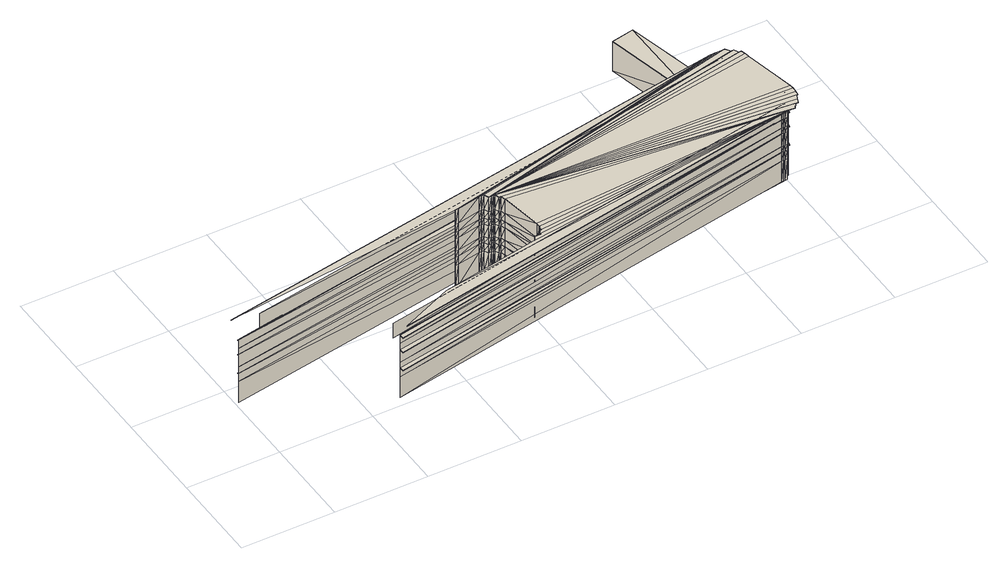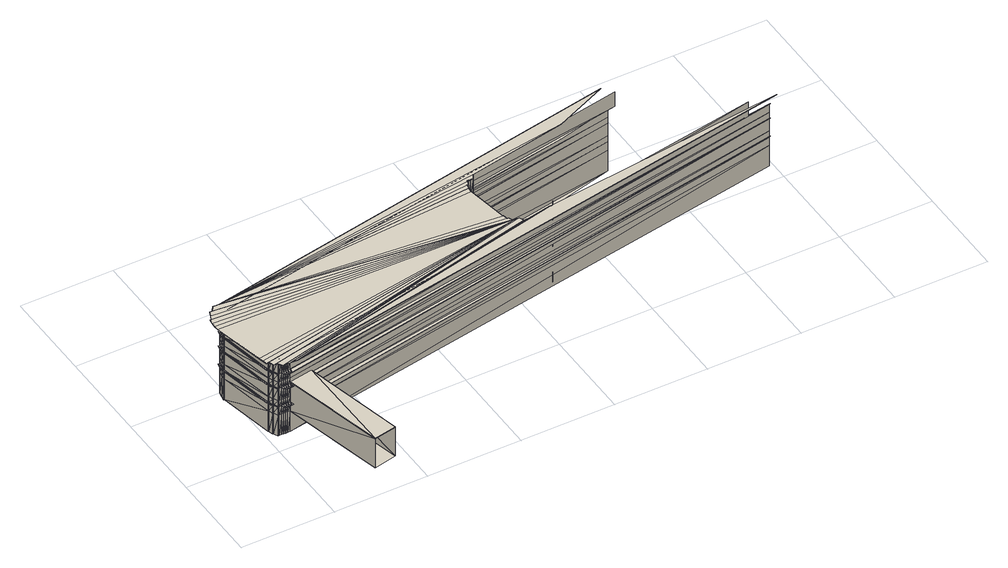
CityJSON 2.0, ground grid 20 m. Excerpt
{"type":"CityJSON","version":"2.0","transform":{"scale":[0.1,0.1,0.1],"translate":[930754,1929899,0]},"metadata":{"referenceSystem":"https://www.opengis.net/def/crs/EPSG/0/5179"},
"CityObjects":{
"building1":{"type":"Building","geometry":[{"type":"MultiSurface","lod":"3","boundaries":[[[0,1,2]],[[3,4,5]],[[6,7,8]],[[9,10,11]],[[12,13,14]],[[15,16,17]],[[18,15,19]],[[20,18,21]],[[22,20,23]],[[24,22,25]],[[26,24,27]],[[13,26,28]],[[28,14,13]],[[29,17,16]],[[17,19,15]],[[19,21,18]],[[21,23,20]],[[23,25,22]],[[25,27,24]],[[27,28,26]],[[14,28,30]],[[31,30,28]],[[17,29,32]],[[33,32,29]],[[19,17,34]],[[32,34,17]],[[21,19,35]],[[34,35,19]],[[23,21,36]],[[35,36,21]],[[25,23,37]],[[36,37,23]],[[27,25,38]],[[37,38,25]],[[28,27,31]],[[38,31,27]],[[30,31,39]],[[40,39,31]],[[32,33,41]],[[42,41,33]],[[34,32,43]],[[41,43,32]],[[35,34,44]],[[43,44,34]],[[36,35,45]],[[44,45,35]],[[37,36,46]],[[45,46,36]],[[38,37,47]],[[46,47,37]],[[31,38,40]],[[47,40,38]],[[48,49,14]],[[50,51,38]],[[52,53,54]],[[55,56,57]],[[56,58,59]],[[58,60,61]],[[60,62,63]],[[62,64,65]],[[64,66,67]],[[66,52,68]],[[69,54,53]],[[59,57,56]],[[61,59,58]],[[63,61,60]],[[65,63,62]],[[67,65,64]],[[68,67,66]],[[54,68,52]],[[70,71,69]],[[54,69,71]],[[72,73,59]],[[57,59,73]],[[74,72,61]],[[59,61,72]],[[75,74,63]],[[61,63,74]],[[76,75,65]],[[63,65,75]],[[77,76,67]],[[65,67,76]],[[78,77,68]],[[67,68,77]],[[71,78,54]],[[68,54,78]],[[79,80,70]],[[81,82,72]],[[83,81,74]],[[84,83,75]],[[85,84,76]],[[86,85,77]],[[87,86,78]],[[80,87,71]],[[71,70,80]],[[73,72,82]],[[72,74,81]],[[74,75,83]],[[75,76,84]],[[76,77,85]],[[77,78,86]],[[78,71,87]],[[88,89,79]],[[80,79,89]],[[90,91,81]],[[82,81,91]],[[92,90,83]],[[81,83,90]],[[93,92,84]],[[83,84,92]],[[94,93,85]],[[84,85,93]],[[95,94,86]],[[85,86,94]],[[96,95,87]],[[86,87,95]],[[89,96,80]],[[87,80,96]],[[39,40,97]],[[98,97,40]],[[41,42,99]],[[100,99,42]],[[43,41,101]],[[99,101,41]],[[44,43,102]],[[101,102,43]],[[45,44,103]],[[102,103,44]],[[46,45,104]],[[103,104,45]],[[47,46,105]],[[104,105,46]],[[40,47,98]],[[105,98,47]],[[89,88,106]],[[91,90,107]],[[90,92,108]],[[92,93,109]],[[93,94,110]],[[94,95,111]],[[95,96,112]],[[96,89,113]],[[114,106,88]],[[108,107,90]],[[109,108,92]],[[110,109,93]],[[111,110,94]],[[112,111,95]],[[113,112,96]],[[106,113,89]],[[115,116,114]],[[117,118,108]],[[119,117,109]],[[120,119,110]],[[121,120,111]],[[122,121,112]],[[123,122,113]],[[116,123,106]],[[106,114,116]],[[107,108,118]],[[108,109,117]],[[109,110,119]],[[110,111,120]],[[111,112,121]],[[112,113,122]],[[113,106,123]],[[124,125,126]],[[127,128,129]],[[51,130,50]],[[131,126,125]],[[132,129,128]],[[133,50,130]],[[97,98,134]],[[135,134,98]],[[99,100,136]],[[137,136,100]],[[101,99,138]],[[136,138,99]],[[102,101,139]],[[138,139,101]],[[103,102,140]],[[139,140,102]],[[104,103,141]],[[140,141,103]],[[105,104,142]],[[141,142,104]],[[98,105,135]],[[142,135,105]],[[143,144,145]],[[146,145,144]],[[147,143,148]],[[145,148,143]],[[149,147,150]],[[148,150,147]],[[129,149,127]],[[150,127,149]],[[151,129,152]],[[127,152,129]],[[50,151,51]],[[152,51,151]],[[153,124,154]],[[126,154,124]],[[155,127,156]],[[129,156,127]],[[157,51,158]],[[50,158,51]],[[125,159,131]],[[128,160,132]],[[130,161,133]],[[162,131,159]],[[163,132,160]],[[164,133,161]],[[154,162,153]],[[156,163,155]],[[158,164,157]],[[159,153,162]],[[160,155,163]],[[161,157,164]],[[48,165,49]],[[166,49,165]],[[116,115,167]],[[118,117,168]],[[117,119,169]],[[119,120,170]],[[120,121,171]],[[121,122,172]],[[122,123,173]],[[123,116,174]],[[175,167,115]],[[169,168,117]],[[170,169,119]],[[171,170,120]],[[172,171,121]],[[173,172,122]],[[174,173,123]],[[167,174,116]],[[134,135,176]],[[177,176,135]],[[136,137,178]],[[179,178,137]],[[138,136,180]],[[178,180,136]],[[139,138,181]],[[180,181,138]],[[140,139,182]],[[181,182,139]],[[141,140,183]],[[182,183,140]],[[142,141,184]],[[183,184,141]],[[135,142,177]],[[184,177,142]],[[167,175,185]],[[168,169,186]],[[169,170,187]],[[170,171,188]],[[171,172,189]],[[172,173,190]],[[173,174,191]],[[174,167,192]],[[193,185,175]],[[187,186,169]],[[188,187,170]],[[189,188,171]],[[190,189,172]],[[191,190,173]],[[192,191,174]],[[185,192,167]],[[176,177,194]],[[195,194,177]],[[178,179,196]],[[197,196,179]],[[180,178,198]],[[196,198,178]],[[181,180,199]],[[198,199,180]],[[182,181,200]],[[199,200,181]],[[183,182,201]],[[200,201,182]],[[184,183,202]],[[201,202,183]],[[177,184,195]],[[202,195,184]],[[203,204,193]],[[185,193,204]],[[205,206,187]],[[186,187,206]],[[207,205,188]],[[187,188,205]],[[208,207,189]],[[188,189,207]],[[209,208,190]],[[189,190,208]],[[210,209,191]],[[190,191,209]],[[211,210,192]],[[191,192,210]],[[204,211,185]],[[192,185,211]],[[52,6,8]],[[55,9,11]],[[194,195,212]],[[213,212,195]],[[196,197,214]],[[215,214,197]],[[198,196,216]],[[214,216,196]],[[199,198,217]],[[216,217,198]],[[200,199,218]],[[217,218,199]],[[201,200,219]],[[218,219,200]],[[202,201,220]],[[219,220,201]],[[195,202,213]],[[220,213,202]],[[221,222,203]],[[204,203,222]],[[223,224,205]],[[206,205,224]],[[225,223,207]],[[205,207,223]],[[226,225,208]],[[207,208,225]],[[227,226,209]],[[208,209,226]],[[228,227,210]],[[209,210,227]],[[229,228,211]],[[210,211,228]],[[222,229,204]],[[211,204,229]],[[212,213,230]],[[231,230,213]],[[214,215,232]],[[233,232,215]],[[216,214,234]],[[232,234,214]],[[217,216,235]],[[234,235,216]],[[218,217,236]],[[235,236,217]],[[219,218,237]],[[236,237,218]],[[220,219,238]],[[237,238,219]],[[213,220,231]],[[238,231,220]],[[239,240,231]],[[241,242,233]],[[242,243,232]],[[243,244,234]],[[244,245,235]],[[245,246,236]],[[246,247,237]],[[247,239,238]],[[230,231,240]],[[232,233,242]],[[234,232,243]],[[235,234,244]],[[236,235,245]],[[237,236,246]],[[238,237,247]],[[231,238,239]],[[248,249,239]],[[250,251,241]],[[251,252,242]],[[252,253,243]],[[253,254,244]],[[254,255,245]],[[255,256,246]],[[256,248,247]],[[240,239,249]],[[242,241,251]],[[243,242,252]],[[244,243,253]],[[245,244,254]],[[246,245,255]],[[247,246,256]],[[239,247,248]],[[249,248,257]],[[251,250,258]],[[252,251,259]],[[253,252,260]],[[254,253,261]],[[255,254,262]],[[256,255,263]],[[248,256,264]],[[264,257,248]],[[265,258,250]],[[258,259,251]],[[259,260,252]],[[260,261,253]],[[261,262,254]],[[262,263,255]],[[263,264,256]],[[257,264,221]],[[258,265,223]],[[259,258,225]],[[260,259,226]],[[261,260,227]],[[262,261,228]],[[263,262,229]],[[264,263,222]],[[222,221,264]],[[224,223,265]],[[223,225,258]],[[225,226,259]],[[226,227,260]],[[227,228,261]],[[228,229,262]],[[229,222,263]],[[266,50,267]],[[268,267,50]],[[269,270,271]],[[3,271,270]],[[2,7,0]],[[6,0,7]],[[272,273,274]],[[275,276,277]],[[278,279,280]],[[281,274,273]],[[282,277,276]],[[3,280,279]],[[283,272,274]],[[273,284,281]],[[285,275,277]],[[276,286,282]],[[287,278,280]],[[279,5,3]],[[30,48,14]],[[288,10,289]],[[290,288,291]],[[292,290,293]],[[286,292,282]],[[294,286,295]],[[5,294,3]],[[284,283,281]],[[286,285,282]],[[5,287,3]],[[9,289,10]],[[289,291,288]],[[291,293,290]],[[293,282,292]],[[282,295,286]],[[295,3,294]],[[274,281,283]],[[277,282,285]],[[280,3,287]],[[47,50,38]],[[39,48,30]],[[54,6,52]],[[66,3,68]],[[71,6,54]],[[68,3,78]],[[80,6,71]],[[78,3,87]],[[89,6,80]],[[87,3,96]],[[106,6,89]],[[116,6,106]],[[105,50,47]],[[96,50,113]],[[167,6,116]],[[40,165,98]],[[142,50,105]],[[113,50,123]],[[185,6,167]],[[204,6,185]],[[98,165,135]],[[184,50,142]],[[123,50,174]],[[135,165,177]],[[202,50,184]],[[174,50,192]],[[195,6,213]],[[222,6,204]],[[177,165,195]],[[192,50,211]],[[213,6,231]],[[220,50,202]],[[231,6,239]],[[239,6,248]],[[248,6,264]],[[264,6,222]],[[238,50,220]],[[211,50,229]],[[247,50,238]],[[256,50,247]],[[229,50,263]],[[263,50,256]],[[53,1,0]],[[66,4,3]],[[31,28,165]],[[69,53,0]],[[55,57,9]],[[70,69,0]],[[57,73,9]],[[42,33,144]],[[79,70,0]],[[40,31,165]],[[73,82,9]],[[88,79,0]],[[82,91,9]],[[114,88,0]],[[3,296,96]],[[115,114,0]],[[296,297,96]],[[175,115,0]],[[297,298,96]],[[193,175,0]],[[203,193,0]],[[298,299,96]],[[194,212,0]],[[300,50,96]],[[100,42,144]],[[91,107,144]],[[301,6,195]],[[299,302,96]],[[39,97,48]],[[221,203,0]],[[212,230,0]],[[302,303,96]],[[107,118,144]],[[304,300,96]],[[230,240,0]],[[137,100,144]],[[240,249,0]],[[97,134,48]],[[305,301,195]],[[249,257,0]],[[257,221,0]],[[303,306,96]],[[118,168,144]],[[179,137,144]],[[307,304,96]],[[134,176,48]],[[168,186,144]],[[306,308,96]],[[197,179,144]],[[309,307,96]],[[308,310,96]],[[186,206,144]],[[176,194,48]],[[311,305,195]],[[215,197,144]],[[312,309,96]],[[310,313,96]],[[206,224,144]],[[165,314,195]],[[233,215,144]],[[315,312,96]],[[241,233,144]],[[316,315,96]],[[317,311,195]],[[318,316,96]],[[250,241,144]],[[313,319,96]],[[319,318,96]],[[265,250,144]],[[224,265,144]],[[314,320,195]],[[321,317,195]],[[320,322,195]],[[323,321,195]],[[324,323,195]],[[322,325,195]],[[326,324,195]],[[325,327,195]],[[328,326,195]],[[329,328,195]],[[327,330,195]],[[330,331,195]],[[332,329,195]],[[331,333,195]],[[334,332,195]],[[333,334,195]],[[9,91,335]],[[336,194,0]],[[335,91,337]],[[337,91,338]],[[339,194,336]],[[338,91,340]],[[341,91,144]],[[340,91,342]],[[343,194,339]],[[344,91,341]],[[342,91,345]],[[346,91,344]],[[345,91,347]],[[48,194,348]],[[349,194,343]],[[350,91,346]],[[347,91,351]],[[351,91,352]],[[353,91,350]],[[354,194,349]],[[348,194,355]],[[356,91,353]],[[352,91,357]],[[358,91,356]],[[359,194,354]],[[360,91,358]],[[357,91,361]],[[361,91,360]],[[355,194,362]],[[363,194,359]],[[364,194,363]],[[362,194,365]],[[366,194,364]],[[365,194,367]],[[368,194,366]],[[367,194,369]],[[370,194,368]],[[369,194,371]],[[371,194,372]],[[373,194,370]],[[372,194,373]],[[374,375,376]],[[377,376,375]],[[378,377,379]],[[375,379,377]],[[376,380,374]],[[377,381,375]],[[379,375,382]],[[383,382,375]],[[382,384,379]],[[378,379,384]],[[0,6,336]],[[301,336,6]],[[289,9,385]],[[335,385,9]],[[291,289,386]],[[385,386,289]],[[293,291,387]],[[386,387,291]],[[282,293,388]],[[387,388,293]],[[295,282,389]],[[388,389,282]],[[3,295,296]],[[389,296,295]],[[271,3,390]],[[296,390,3]],[[391,392,281]],[[274,281,392]],[[392,391,274]],[[281,274,391]],[[388,393,282]],[[277,282,393]],[[393,388,277]],[[282,277,388]],[[296,394,3]],[[280,3,394]],[[394,296,280]],[[3,280,296]],[[384,381,378]],[[377,378,381]],[[337,395,335]],[[395,396,385]],[[396,397,386]],[[397,398,387]],[[398,399,388]],[[399,297,389]],[[297,400,296]],[[401,402,392]],[[403,398,393]],[[404,297,394]],[[385,335,395]],[[386,385,396]],[[387,386,397]],[[388,387,398]],[[389,388,399]],[[296,389,297]],[[390,296,400]],[[391,392,402]],[[388,393,398]],[[296,394,297]],[[405,401,392]],[[402,406,391]],[[407,403,393]],[[398,408,388]],[[409,404,394]],[[297,410,296]],[[406,405,391]],[[392,391,405]],[[408,407,388]],[[393,388,407]],[[410,409,296]],[[394,296,409]],[[336,301,339]],[[305,339,301]],[[143,374,380]],[[383,375,381]],[[395,337,411]],[[338,411,337]],[[396,395,412]],[[411,412,395]],[[397,396,413]],[[412,413,396]],[[398,397,414]],[[413,414,397]],[[399,398,415]],[[414,415,398]],[[297,399,298]],[[415,298,399]],[[400,297,416]],[[298,416,297]],[[417,418,401]],[[402,401,418]],[[419,414,403]],[[398,403,414]],[[420,298,404]],[[297,404,298]],[[401,405,417]],[[418,421,402]],[[403,407,419]],[[414,422,398]],[[404,409,420]],[[298,423,297]],[[424,417,405]],[[406,402,421]],[[425,419,407]],[[408,398,422]],[[426,420,409]],[[410,297,423]],[[421,424,406]],[[405,406,424]],[[422,425,408]],[[407,408,425]],[[423,426,410]],[[409,410,426]],[[411,338,427]],[[340,427,338]],[[412,411,428]],[[427,428,411]],[[413,412,429]],[[428,429,412]],[[414,413,430]],[[429,430,413]],[[415,414,431]],[[430,431,414]],[[298,415,299]],[[431,299,415]],[[416,298,432]],[[299,432,298]],[[433,434,417]],[[418,417,434]],[[435,430,419]],[[414,419,430]],[[436,299,420]],[[298,420,299]],[[417,424,433]],[[419,425,435]],[[420,426,436]],[[434,437,418]],[[430,438,414]],[[299,439,298]],[[339,305,343]],[[311,343,305]],[[440,433,424]],[[441,435,425]],[[442,436,426]],[[421,418,437]],[[422,414,438]],[[423,298,439]],[[437,440,421]],[[438,441,422]],[[439,442,423]],[[424,421,440]],[[425,422,441]],[[426,423,442]],[[443,341,143]],[[144,143,341]],[[444,443,147]],[[143,147,443]],[[445,444,149]],[[147,149,444]],[[446,445,129]],[[149,129,445]],[[447,446,151]],[[129,151,446]],[[300,447,50]],[[151,50,447]],[[448,300,266]],[[50,266,300]],[[154,126,449]],[[450,449,126]],[[156,129,451]],[[446,451,129]],[[158,50,452]],[[300,452,50]],[[449,453,154]],[[126,131,450]],[[451,454,156]],[[129,132,446]],[[452,455,158]],[[50,133,300]],[[342,456,340]],[[456,457,427]],[[457,458,428]],[[458,459,429]],[[459,460,430]],[[460,302,431]],[[302,461,299]],[[462,463,433]],[[464,459,435]],[[465,302,436]],[[427,340,456]],[[428,427,457]],[[429,428,458]],[[430,429,459]],[[431,430,460]],[[299,431,302]],[[432,299,461]],[[434,433,463]],[[430,435,459]],[[299,436,302]],[[162,154,453]],[[466,450,131]],[[163,156,454]],[[467,446,132]],[[164,158,455]],[[468,300,133]],[[463,469,434]],[[459,470,430]],[[302,303,299]],[[433,440,462]],[[435,441,464]],[[436,442,465]],[[131,162,466]],[[453,466,162]],[[132,163,467]],[[454,467,163]],[[133,164,468]],[[455,468,164]],[[437,434,469]],[[438,430,470]],[[439,299,303]],[[471,462,440]],[[472,464,441]],[[473,465,442]],[[348,314,48]],[[469,471,437]],[[440,437,471]],[[470,472,438]],[[441,438,472]],[[303,473,439]],[[442,439,473]],[[165,48,314]],[[380,381,143]],[[381,384,383]],[[383,143,381]],[[382,383,384]],[[456,342,474]],[[457,456,475]],[[458,457,476]],[[459,458,470]],[[460,459,477]],[[302,460,303]],[[461,302,478]],[[463,462,469]],[[459,464,470]],[[302,465,303]],[[345,474,342]],[[474,475,456]],[[475,476,457]],[[476,470,458]],[[470,477,459]],[[477,303,460]],[[303,478,302]],[[471,469,462]],[[472,470,464]],[[473,303,465]],[[479,344,443]],[[341,443,344]],[[480,479,444]],[[443,444,479]],[[481,480,445]],[[444,445,480]],[[482,481,446]],[[445,446,481]],[[483,482,447]],[[446,447,482]],[[304,483,300]],[[447,300,483]],[[484,304,448]],[[300,448,304]],[[449,450,485]],[[486,485,450]],[[451,446,487]],[[482,487,446]],[[452,300,488]],[[304,488,300]],[[469,489,463]],[[470,490,459]],[[303,491,302]],[[485,492,449]],[[450,466,486]],[[487,493,451]],[[446,467,482]],[[488,494,452]],[[300,468,304]],[[343,311,349]],[[317,349,311]],[[489,495,469]],[[490,496,470]],[[491,497,303]],[[471,469,495]],[[472,470,496]],[[473,303,497]],[[453,449,492]],[[498,486,466]],[[454,451,493]],[[499,482,467]],[[455,452,494]],[[500,304,468]],[[466,453,498]],[[492,498,453]],[[467,454,499]],[[493,499,454]],[[468,455,500]],[[494,500,455]],[[474,345,501]],[[347,501,345]],[[475,474,502]],[[501,502,474]],[[476,475,503]],[[502,503,475]],[[470,476,504]],[[503,504,476]],[[477,470,505]],[[504,505,470]],[[303,477,306]],[[505,306,477]],[[478,303,506]],[[306,506,303]],[[507,508,471]],[[469,471,508]],[[509,504,472]],[[470,472,504]],[[510,306,473]],[[303,473,306]],[[508,511,469]],[[504,512,470]],[[306,513,303]],[[471,495,507]],[[472,496,509]],[[473,497,510]],[[514,346,479]],[[344,479,346]],[[515,514,480]],[[479,480,514]],[[516,515,481]],[[480,481,515]],[[517,516,482]],[[481,482,516]],[[518,517,483]],[[482,483,517]],[[307,518,304]],[[483,304,518]],[[519,307,484]],[[304,484,307]],[[485,486,520]],[[521,520,486]],[[487,482,522]],[[517,522,482]],[[488,304,523]],[[307,523,304]],[[486,498,521]],[[482,499,517]],[[304,500,307]],[[489,469,511]],[[490,470,512]],[[491,303,513]],[[524,507,495]],[[525,509,496]],[[526,510,497]],[[520,527,485]],[[522,528,487]],[[523,529,488]],[[495,489,524]],[[496,490,525]],[[497,491,526]],[[511,524,489]],[[512,525,490]],[[513,526,491]],[[355,320,348]],[[314,348,320]],[[530,521,498]],[[531,517,499]],[[532,307,500]],[[492,485,527]],[[493,487,528]],[[494,488,529]],[[501,347,533]],[[502,501,534]],[[503,502,535]],[[504,503,536]],[[505,504,537]],[[306,505,308]],[[506,306,538]],[[508,507,539]],[[504,509,536]],[[306,510,308]],[[351,533,347]],[[533,534,501]],[[534,535,502]],[[535,536,503]],[[536,537,504]],[[537,308,505]],[[308,538,306]],[[540,539,507]],[[541,536,509]],[[542,308,510]],[[498,492,530]],[[527,530,492]],[[499,493,531]],[[528,531,493]],[[500,494,532]],[[529,532,494]],[[321,354,317]],[[349,317,354]],[[507,524,540]],[[509,525,541]],[[510,526,542]],[[539,543,508]],[[536,544,504]],[[308,545,306]],[[546,350,514]],[[547,546,515]],[[548,547,516]],[[549,548,517]],[[550,549,518]],[[309,550,307]],[[551,309,519]],[[552,553,521]],[[549,554,517]],[[309,555,307]],[[346,514,350]],[[514,515,546]],[[515,516,547]],[[516,517,548]],[[517,518,549]],[[518,307,550]],[[307,519,309]],[[520,521,553]],[[522,517,554]],[[523,307,555]],[[352,556,351]],[[556,557,533]],[[557,558,534]],[[558,559,535]],[[559,560,536]],[[560,310,537]],[[310,561,308]],[[562,563,540]],[[564,559,541]],[[565,310,542]],[[553,566,520]],[[554,567,522]],[[555,568,523]],[[533,351,556]],[[534,533,557]],[[535,534,558]],[[536,535,559]],[[537,536,560]],[[308,537,310]],[[538,308,561]],[[539,540,563]],[[536,541,559]],[[308,542,310]],[[521,530,552]],[[517,531,549]],[[307,532,309]],[[563,569,539]],[[559,570,536]],[[310,571,308]],[[540,572,562]],[[541,573,564]],[[542,574,565]],[[572,540,524]],[[573,541,525]],[[574,542,526]],[[511,508,543]],[[512,504,544]],[[513,306,545]],[[527,520,566]],[[528,522,567]],[[529,523,568]],[[543,572,511]],[[524,511,572]],[[544,573,512]],[[525,512,573]],[[545,574,513]],[[526,513,574]],[[575,552,530]],[[576,549,531]],[[577,309,532]],[[543,539,569]],[[544,536,570]],[[545,308,571]],[[578,562,572]],[[579,564,573]],[[580,565,574]],[[530,527,575]],[[566,575,527]],[[531,528,576]],[[567,576,528]],[[532,529,577]],[[568,577,529]],[[569,578,543]],[[572,543,578]],[[570,579,544]],[[573,544,579]],[[571,580,545]],[[574,545,580]],[[581,353,546]],[[350,546,353]],[[582,581,547]],[[546,547,581]],[[583,582,548]],[[547,548,582]],[[584,583,549]],[[548,549,583]],[[585,584,550]],[[549,550,584]],[[312,585,309]],[[550,309,585]],[[586,312,551]],[[309,551,312]],[[553,552,587]],[[588,587,552]],[[554,549,589]],[[584,589,549]],[[555,309,590]],[[312,590,309]],[[587,591,553]],[[589,592,554]],[[590,593,555]],[[552,575,588]],[[549,576,584]],[[309,577,312]],[[566,553,591]],[[567,554,592]],[[568,555,593]],[[594,588,575]],[[595,584,576]],[[596,312,577]],[[320,355,322]],[[362,322,355]],[[575,566,594]],[[591,594,566]],[[576,567,595]],[[592,595,567]],[[577,568,596]],[[593,596,568]],[[556,352,597]],[[557,556,598]],[[558,557,599]],[[559,558,600]],[[560,559,601]],[[310,560,313]],[[561,310,602]],[[563,562,603]],[[559,564,600]],[[310,565,313]],[[354,321,359]],[[323,359,321]],[[357,597,352]],[[597,598,556]],[[598,599,557]],[[599,600,558]],[[600,601,559]],[[601,313,560]],[[313,602,310]],[[604,603,562]],[[605,600,564]],[[606,313,565]],[[562,578,604]],[[564,579,605]],[[565,580,606]],[[603,607,563]],[[600,608,559]],[[313,609,310]],[[610,356,581]],[[353,581,356]],[[611,610,582]],[[581,582,610]],[[612,611,583]],[[582,583,611]],[[613,612,584]],[[583,584,612]],[[614,613,585]],[[584,585,613]],[[315,614,312]],[[585,312,614]],[[615,315,586]],[[312,586,315]],[[587,588,616]],[[617,616,588]],[[589,584,618]],[[613,618,584]],[[590,312,619]],[[315,619,312]],[[588,594,617]],[[584,595,613]],[[312,596,315]],[[620,604,578]],[[621,605,579]],[[622,606,580]],[[569,563,607]],[[570,559,608]],[[571,310,609]],[[616,623,587]],[[618,624,589]],[[619,625,590]],[[626,617,594]],[[627,613,595]],[[628,315,596]],[[607,620,569]],[[578,569,620]],[[608,621,570]],[[579,570,621]],[[609,622,571]],[[580,571,622]],[[591,587,623]],[[592,589,624]],[[593,590,625]],[[623,626,591]],[[624,627,592]],[[625,628,593]],[[594,591,626]],[[595,592,627]],[[596,593,628]],[[629,358,610]],[[630,629,611]],[[631,630,612]],[[632,631,613]],[[633,632,614]],[[316,633,315]],[[634,316,615]],[[635,636,617]],[[632,637,613]],[[316,638,315]],[[356,610,358]],[[610,611,629]],[[611,612,630]],[[612,613,631]],[[613,614,632]],[[614,315,633]],[[315,615,316]],[[616,617,636]],[[618,613,637]],[[619,315,638]],[[636,639,616]],[[637,640,618]],[[638,641,619]],[[617,626,635]],[[613,627,632]],[[315,628,316]],[[359,323,363]],[[324,363,323]],[[642,360,629]],[[643,642,630]],[[644,643,631]],[[645,644,632]],[[646,645,633]],[[318,646,316]],[[647,318,634]],[[648,639,635]],[[645,640,632]],[[318,641,316]],[[623,616,639]],[[624,618,640]],[[625,619,641]],[[648,635,626]],[[645,632,627]],[[318,316,628]],[[358,629,360]],[[629,630,642]],[[630,631,643]],[[631,632,644]],[[632,633,645]],[[633,316,646]],[[316,634,318]],[[636,635,639]],[[637,632,640]],[[638,316,641]],[[626,623,648]],[[639,648,623]],[[627,624,645]],[[640,645,624]],[[628,625,318]],[[641,318,625]],[[649,361,642]],[[650,649,643]],[[651,650,644]],[[652,651,645]],[[653,652,646]],[[319,653,318]],[[654,319,647]],[[655,656,648]],[[652,657,645]],[[319,658,318]],[[360,642,361]],[[642,643,649]],[[643,644,650]],[[644,645,651]],[[645,646,652]],[[646,318,653]],[[318,647,319]],[[639,648,656]],[[640,645,657]],[[641,318,658]],[[597,357,649]],[[361,649,357]],[[598,597,650]],[[649,650,597]],[[599,598,651]],[[650,651,598]],[[600,599,652]],[[651,652,599]],[[601,600,653]],[[652,653,600]],[[313,601,319]],[[653,319,601]],[[602,313,654]],[[319,654,313]],[[656,655,604]],[[603,604,655]],[[657,652,605]],[[600,605,652]],[[658,319,606]],[[313,606,319]],[[639,659,636]],[[640,660,637]],[[641,661,638]],[[656,662,639]],[[648,663,655]],[[657,664,640]],[[645,665,652]],[[658,666,641]],[[318,667,319]],[[604,620,656]],[[655,668,603]],[[605,621,657]],[[652,669,600]],[[606,622,658]],[[319,670,313]],[[365,325,362]],[[322,362,325]],[[648,639,663]],[[645,640,665]],[[318,641,667]],[[659,663,639]],[[660,665,640]],[[661,667,641]],[[659,639,662]],[[668,655,663]],[[660,640,664]],[[669,652,665]],[[661,641,666]],[[670,319,667]],[[662,656,620]],[[664,657,621]],[[666,658,622]],[[607,603,668]],[[608,600,669]],[[609,313,670]],[[363,324,364]],[[326,364,324]],[[662,668,659]],[[664,669,660]],[[666,670,661]],[[663,659,668]],[[665,660,669]],[[667,661,670]],[[668,662,607]],[[620,607,662]],[[669,664,608]],[[621,608,664]],[[670,666,609]],[[622,609,666]],[[367,327,365]],[[364,326,366]],[[325,365,327]],[[328,366,326]],[[329,368,328]],[[366,328,368]],[[369,330,367]],[[327,367,330]],[[368,329,370]],[[371,331,369]],[[330,369,331]],[[332,370,329]],[[372,333,371]],[[331,371,333]],[[334,373,332]],[[370,332,373]],[[373,334,372]],[[333,372,334]]]}]}
},
"vertices":[
[1191,170,186],[388,50,186],[274,0,186],[1188,190,150],[388,50,150],[271,20,150],[1191,170,185],[274,0,185],[388,50,185],[1188,190,0],[271,20,0],[388,50,0],[513,230,186],[513,230,185],[519,240,186],[513,230,50],[513,230,0],[519,240,50],[513,230,70],[519,240,70],[513,230,85],[519,240,85],[513,230,115],[519,240,115],[513,230,130],[519,240,130],[513,230,150],[519,240,150],[519,240,185],[519,240,0],[526,240,186],[526,240,185],[526,240,50],[526,240,0],[526,240,70],[526,240,85],[526,240,115],[526,240,130],[526,240,150],[575,250,186],[575,250,185],[575,250,50],[575,250,0],[575,250,70],[575,250,85],[575,250,115],[575,250,130],[575,250,150],[1149,380,186],[4,180,186],[1153,360,150],[8,160,150],[601,90,185],[601,90,186],[607,100,185],[601,90,0],[601,90,50],[607,100,0],[601,90,70],[607,100,50],[601,90,85],[607,100,70],[601,90,115],[607,100,85],[601,90,130],[607,100,115],[601,90,150],[607,100,130],[607,100,150],[607,100,186],[612,100,186],[612,100,185],[612,100,50],[612,100,0],[612,100,70],[612,100,85],[612,100,115],[612,100,130],[612,100,150],[616,100,186],[616,100,185],[616,100,50],[616,100,0],[616,100,70],[616,100,85],[616,100,115],[616,100,130],[616,100,150],[620,100,186],[620,100,185],[620,100,50],[620,100,0],[620,100,70],[620,100,85],[620,100,115],[620,100,130],[620,100,150],[581,250,186],[581,250,185],[581,250,50],[581,250,0],[581,250,70],[581,250,85],[581,250,115],[581,250,130],[581,250,150],[623,110,185],[623,110,0],[623,110,50],[623,110,70],[623,110,85],[623,110,115],[623,110,130],[623,110,150],[623,110,186],[626,110,186],[626,110,185],[626,110,50],[626,110,0],[626,110,70],[626,110,85],[626,110,115],[626,110,130],[626,110,150],[8,160,71],[6,160,71],[1153,360,71],[8,160,115],[6,160,115],[1153,360,115],[6,160,150],[1153,370,71],[1153,370,115],[1153,370,150],[586,250,186],[586,250,185],[586,250,50],[586,250,0],[586,250,70],[586,250,85],[586,250,115],[586,250,130],[586,250,150],[1153,360,50],[1153,360,0],[8,160,50],[8,160,0],[1153,360,70],[8,160,70],[1153,360,85],[8,160,85],[1153,360,130],[8,160,130],[8,160,72],[1153,360,72],[8,160,116],[1153,360,116],[8,160,151],[1153,360,151],[6,160,72],[6,160,116],[6,160,151],[1153,370,72],[1153,370,116],[1153,370,151],[1149,380,185],[4,180,185],[628,120,185],[628,120,0],[628,120,50],[628,120,70],[628,120,85],[628,120,115],[628,120,130],[628,120,150],[628,120,186],[591,240,186],[591,240,185],[591,240,50],[591,240,0],[591,240,70],[591,240,85],[591,240,115],[591,240,130],[591,240,150],[629,120,185],[629,120,0],[629,120,50],[629,120,70],[629,120,85],[629,120,115],[629,120,130],[629,120,150],[629,120,186],[596,240,186],[596,240,185],[596,240,50],[596,240,0],[596,240,70],[596,240,85],[596,240,115],[596,240,130],[596,240,150],[629,130,186],[629,130,185],[629,130,50],[629,130,0],[629,130,70],[629,130,85],[629,130,115],[629,130,130],[629,130,150],[601,240,186],[601,240,185],[601,240,50],[601,240,0],[601,240,70],[601,240,85],[601,240,115],[601,240,130],[601,240,150],[614,220,186],[614,220,185],[614,220,50],[614,220,0],[614,220,70],[614,220,85],[614,220,115],[614,220,130],[614,220,150],[604,240,186],[604,240,185],[604,240,50],[604,240,0],[604,240,70],[604,240,85],[604,240,115],[604,240,130],[604,240,150],[608,230,185],[608,230,186],[608,230,0],[608,230,50],[608,230,70],[608,230,85],[608,230,115],[608,230,130],[608,230,150],[611,230,185],[611,230,186],[611,230,0],[611,230,50],[611,230,70],[611,230,85],[611,230,115],[611,230,130],[611,230,150],[613,220,186],[613,220,50],[613,220,70],[613,220,85],[613,220,115],[613,220,130],[613,220,150],[613,220,185],[613,220,0],[1153,360,185],[59,170,185],[59,170,150],[256,20,185],[256,20,150],[1188,190,185],[271,10,72],[271,10,71],[1188,190,72],[271,10,116],[271,10,115],[1188,190,116],[271,10,151],[271,10,150],[1188,190,151],[1188,190,71],[1188,190,115],[271,20,72],[271,20,71],[271,20,116],[271,20,115],[271,20,151],[271,20,50],[1188,190,50],[271,20,70],[1188,190,70],[271,20,85],[1188,190,85],[271,20,130],[1188,190,130],[1193,190,150],[1196,190,150],[1201,190,150],[1204,200,150],[1158,360,150],[1199,170,185],[1207,200,150],[1209,200,150],[1163,360,150],[1206,170,185],[1211,210,150],[1167,360,150],[1212,220,150],[1171,360,150],[1211,220,150],[1213,180,185],[1176,360,150],[1188,340,150],[1158,380,185],[1179,360,150],[1183,350,150],[1219,180,185],[1185,350,150],[1187,340,150],[1165,380,185],[1223,190,185],[1173,380,185],[1227,200,185],[1230,200,185],[1180,380,185],[1231,210,185],[1187,370,185],[1232,220,185],[1231,230,185],[1193,370,185],[1198,360,185],[1208,340,185],[1203,360,185],[1206,350,185],[1193,190,0],[1199,170,186],[1196,190,0],[1201,190,0],[1206,170,186],[1204,200,0],[1158,360,0],[1207,200,0],[1213,180,186],[1163,360,0],[1209,200,0],[1167,360,0],[1211,210,0],[1158,380,186],[1219,180,186],[1171,360,0],[1212,220,0],[1211,220,0],[1176,360,0],[1223,190,186],[1165,380,186],[1179,360,0],[1188,340,0],[1183,350,0],[1227,200,186],[1185,350,0],[1187,340,0],[1173,380,186],[1230,200,186],[1231,210,186],[1180,380,186],[1232,220,186],[1187,370,186],[1231,230,186],[1193,370,186],[1208,340,186],[1198,360,186],[1203,360,186],[1206,350,186],[1103,350,50],[1103,350,120],[1052,570,50],[1052,570,120],[1052,570,121],[1103,350,121],[1101,580,50],[1101,580,120],[1153,360,121],[1153,360,120],[1101,580,121],[1193,190,50],[1193,190,70],[1193,190,85],[1193,190,115],[1193,190,130],[1193,190,185],[1193,190,71],[1193,190,72],[1193,190,116],[1193,190,151],[1196,190,50],[1196,190,70],[1196,190,85],[1196,190,115],[1196,190,130],[1196,190,185],[1196,190,72],[1196,190,71],[1196,190,116],[1196,190,151],[1198,190,72],[1198,190,71],[1198,190,116],[1198,190,115],[1198,190,151],[1198,190,150],[1201,190,50],[1201,190,70],[1201,190,85],[1201,190,115],[1201,190,130],[1201,190,185],[1201,190,72],[1201,190,71],[1201,190,116],[1201,190,151],[1203,190,71],[1203,190,115],[1203,190,150],[1203,190,72],[1203,190,116],[1203,190,151],[1204,200,50],[1204,200,70],[1204,200,85],[1204,200,115],[1204,200,130],[1204,200,185],[1204,200,72],[1204,200,71],[1204,200,116],[1204,200,151],[1206,200,71],[1206,200,115],[1206,200,150],[1206,200,72],[1206,200,116],[1206,200,151],[1158,360,50],[1158,360,70],[1158,360,85],[1158,360,115],[1158,360,130],[1158,360,185],[1158,360,72],[1158,360,71],[1158,360,116],[1158,360,151],[1158,370,72],[1158,370,116],[1158,370,151],[1207,200,50],[1207,200,70],[1207,200,85],[1207,200,115],[1207,200,130],[1207,200,185],[1207,200,72],[1207,200,71],[1207,200,116],[1207,200,151],[1158,370,71],[1158,370,115],[1158,370,150],[1209,200,71],[1209,200,115],[1209,200,72],[1209,200,116],[1209,200,151],[1209,200,50],[1209,200,70],[1209,200,85],[1209,200,130],[1209,200,185],[1163,360,50],[1163,360,70],[1163,360,85],[1163,360,115],[1163,360,130],[1163,360,185],[1163,360,72],[1163,360,71],[1163,360,116],[1163,360,151],[1212,200,71],[1212,200,115],[1212,200,150],[1163,370,72],[1163,370,116],[1163,370,151],[1212,200,72],[1212,200,116],[1212,200,151],[1163,370,71],[1163,370,115],[1163,370,150],[1211,210,50],[1211,210,70],[1211,210,85],[1211,210,115],[1211,210,130],[1211,210,185],[1211,210,72],[1211,210,71],[1211,210,116],[1211,210,151],[1214,210,71],[1214,210,115],[1214,210,150],[1167,360,50],[1167,360,70],[1167,360,85],[1167,360,115],[1167,360,130],[1167,360,185],[1167,360,72],[1167,360,71],[1167,360,116],[1167,360,151],[1214,210,72],[1214,210,116],[1214,210,151],[1168,370,72],[1168,370,116],[1168,370,151],[1168,370,71],[1168,370,115],[1168,370,150],[1212,220,50],[1212,220,70],[1212,220,85],[1212,220,115],[1212,220,130],[1212,220,185],[1212,220,71],[1212,220,72],[1212,220,116],[1212,220,151],[1215,220,71],[1215,220,115],[1215,220,150],[1171,360,50],[1171,360,70],[1171,360,85],[1171,360,115],[1171,360,130],[1171,360,185],[1171,360,71],[1171,360,72],[1171,360,116],[1171,360,151],[1211,220,50],[1211,220,70],[1211,220,85],[1211,220,115],[1211,220,130],[1211,220,185],[1211,220,72],[1211,220,71],[1211,220,116],[1211,220,151],[1173,360,72],[1173,360,116],[1173,360,151],[1214,220,71],[1214,220,115],[1214,220,150],[1215,220,72],[1215,220,116],[1215,220,151],[1173,360,71],[1173,360,115],[1173,360,150],[1214,220,72],[1214,220,116],[1214,220,151],[1176,360,50],[1176,360,70],[1176,360,85],[1176,360,115],[1176,360,130],[1176,360,185],[1176,360,72],[1176,360,71],[1176,360,116],[1176,360,151],[1177,360,72],[1177,360,116],[1177,360,151],[1177,360,71],[1177,360,115],[1177,360,150],[1188,340,50],[1188,340,70],[1188,340,85],[1188,340,115],[1188,340,130],[1188,340,185],[1188,340,71],[1188,340,72],[1188,340,116],[1188,340,151],[1191,340,71],[1191,340,115],[1191,340,150],[1179,360,50],[1179,360,70],[1179,360,85],[1179,360,115],[1179,360,130],[1179,360,185],[1179,360,72],[1179,360,71],[1179,360,116],[1179,360,151],[1191,340,72],[1191,340,116],[1191,340,151],[1181,360,72],[1181,360,116],[1181,360,151],[1181,360,71],[1181,360,115],[1181,360,150],[1183,350,50],[1183,350,70],[1183,350,85],[1183,350,115],[1183,350,130],[1183,350,185],[1183,350,71],[1183,350,72],[1183,350,116],[1183,350,151],[1185,350,72],[1185,350,116],[1185,350,151],[1185,350,50],[1185,350,70],[1185,350,85],[1185,350,115],[1185,350,130],[1185,350,185],[1185,350,71],[1187,340,50],[1187,340,70],[1187,340,85],[1187,340,115],[1187,340,130],[1187,340,185],[1187,340,71],[1187,340,72],[1187,340,116],[1187,340,151],[1188,350,72],[1188,350,116],[1188,350,151],[1190,340,72],[1188,350,71],[1190,340,116],[1188,350,115],[1190,340,151],[1188,350,150],[1190,340,71],[1190,340,115],[1190,340,150]
]}
